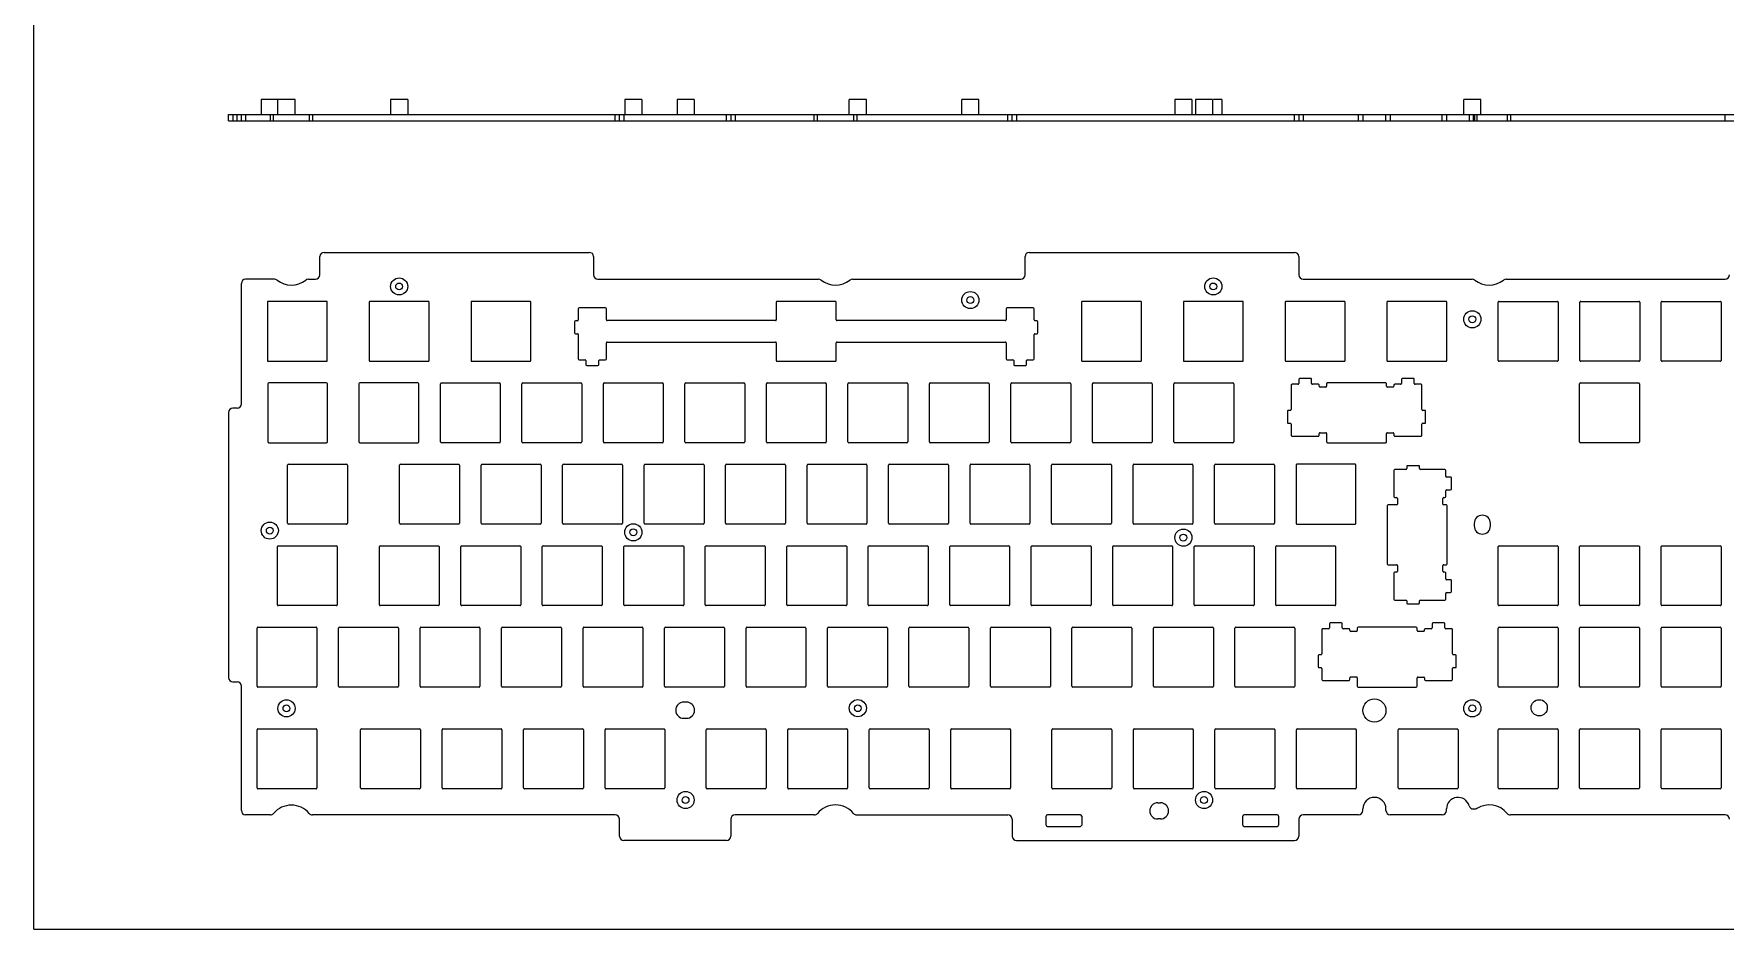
# Model space of a CAD drawing. Header units: millimetres. Extents: x 0 to 594, y 0 to 420.
# Drawn here: x 0 to 395.4, y 0 to 209.4 of the extents above; entities that cross this region are included whole.
import ezdxf

# ---------------------------------------------------------------- set-up
doc = ezdxf.new("R2010")
doc.units = ezdxf.units.MM
doc.header["$LTSCALE"] = 32.67
doc.layers.get('0').update_dxf_attribs({"linetype": 'CONTINUOUS'})

msp = doc.modelspace()

# ---------------------------------------------------------------- linework, layer by layer
at = {"color": 7, "linetype": 'Continuous'}
for p, q in [((0, 0), (0, 420)), ((53.16, 194.02), (53.16, 190.52)), ((57, 194.02), (53.16, 194.02)), ((57.06, 190.52), (57.06, 194.02)), ((61.06, 194.02), (57.06, 194.02)), ((61.06, 190.52), (61.06, 194.02)), ((83.4, 194.02), (83.4, 190.52)), ((87.4, 194.02), (83.4, 194.02)), ((87.4, 194.02), (87.4, 190.52)), ((138.14, 194.02), (138.14, 190.52)), ((142.14, 194.02), (138.14, 194.02)), ((142.14, 194.02), (142.14, 190.52)), ((150.36, 194.02), (150.36, 190.52)), ((154.36, 194.02), (150.36, 194.02)), ((154.36, 194.02), (154.36, 190.52)), ((190.63, 190.52), (190.63, 194.02)), ((194.63, 194.02), (190.63, 194.02)), ((194.63, 190.52), (194.63, 194.02)), ((216.94, 190.52), (216.94, 194.02)), ((220.94, 194.02), (216.94, 194.02)), ((220.94, 190.52), (220.94, 194.02)), ((266.74, 194.02), (266.74, 190.52)), ((270.74, 194.02), (266.74, 194.02)), ((270.74, 194.02), (270.74, 190.52)), ((271.57, 194.02), (271.57, 190.52)), ((275.57, 194.02), (271.57, 194.02)), ((275.57, 194.02), (275.57, 190.52)), ((277.73, 194.02), (275.74, 194.02)), ((277.73, 194.02), (277.73, 190.52)), ((338.28, 194.02), (334.28, 194.02)), ((334.28, 190.52), (334.28, 194.02)), ((338.28, 190.52), (338.28, 194.02)), ((45.51, 189.02), (45.51, 190.52)), ((45.51, 190.52), (482.67, 190.52)), ((46.51, 190.52), (46.51, 189.02)), ((47.51, 189.02), (47.51, 190.52)), ((48.51, 189.02), (48.51, 190.52)), ((49.51, 190.52), (49.51, 189.02)), ((55.3, 189.02), (55.3, 190.52)), ((56.06, 189.02), (56.06, 190.52)), ((64.36, 190.52), (64.36, 189.02)), ((65.12, 190.52), (65.12, 189.02)), ((135.92, 189.02), (135.92, 190.52)), ((136.92, 189.02), (136.92, 190.52)), ((137.92, 190.52), (137.92, 189.02)), ((161.92, 189.02), (161.92, 190.52)), ((162.92, 190.52), (162.92, 189.02)), ((163.92, 190.52), (163.92, 189.02)), ((182.43, 189.02), (182.43, 190.52)), ((183.2, 189.02), (183.2, 190.52)), ((191.62, 190.52), (191.62, 189.02)), ((192.39, 190.52), (192.39, 189.02)), ((227.71, 189.02), (227.71, 190.52)), ((228.71, 189.02), (228.71, 190.52)), ((229.71, 190.52), (229.71, 189.02)), ((294.71, 189.02), (294.71, 190.52)), ((295.71, 190.52), (295.71, 189.02)), ((296.71, 190.52), (296.71, 189.02)), ((309.7, 189.02), (309.7, 190.52)), ((310.7, 190.52), (310.7, 189.02)), ((316.1, 189.02), (316.1, 190.52)), ((317.1, 190.52), (317.1, 189.02)), ((329.24, 189.02), (329.24, 190.52)), ((330.24, 190.52), (330.24, 189.02)), ((335.54, 190.52), (335.54, 189.02)), ((336.5, 190.52), (336.5, 189.02)), ((336.85, 189.02), (336.85, 190.52)), ((337.36, 190.52), (337.36, 189.02)), ((344.42, 190.52), (344.42, 189.02)), ((345.19, 190.52), (345.19, 189.02)), ((395.39, 189.02), (395.39, 190.52)), ((45.51, 189.02), (482.67, 189.02)), ((67.86, 158.28), (129.86, 158.28)), ((232.71, 158.28), (294.71, 158.28)), ((66.86, 153), (66.86, 157.28)), ((130.86, 157.28), (130.86, 153)), ((231.71, 153), (231.71, 157.28)), ((295.71, 157.28), (295.71, 153)), ((48.51, 122.84), (48.51, 151)), ((56.24, 152), (49.51, 152)), ((64.18, 152), (65.86, 152)), ((131.86, 152), (183.44, 152)), ((191.38, 152), (230.71, 152)), ((296.71, 152), (336.24, 152)), ((344.18, 152), (395.39, 152)), ((54.6, 146.61), (54.6, 133.01)), ((68.4, 146.81), (54.8, 146.81)), ((68.6, 133.01), (68.6, 146.61)), ((78.4, 146.61), (78.4, 133.01)), ((92.2, 146.81), (78.6, 146.81)), ((92.4, 133.01), (92.4, 146.61)), ((102.2, 146.61), (102.2, 133.01)), ((116, 146.81), (102.4, 146.81)), ((116.2, 133.01), (116.2, 146.61)), ((173.57, 146.61), (173.57, 142.51)), ((187.37, 146.81), (173.77, 146.81)), ((187.57, 142.51), (187.57, 146.61)), ((244.93, 146.61), (244.93, 133.01)), ((258.73, 146.81), (245.13, 146.81)), ((258.93, 133.01), (258.93, 146.61)), ((268.73, 146.61), (268.73, 133.01)), ((282.53, 146.81), (268.93, 146.81)), ((282.73, 133.01), (282.73, 146.61)), ((292.53, 146.61), (292.53, 133.01)), ((306.33, 146.81), (292.73, 146.81)), ((306.53, 133.01), (306.53, 146.61)), ((316.33, 146.61), (316.33, 133.01)), ((330.13, 146.81), (316.53, 146.81)), ((330.33, 133.01), (330.33, 146.61)), ((342.36, 133.01), (342.36, 146.61)), ((342.56, 146.81), (356.16, 146.81)), ((356.36, 146.61), (356.36, 133.01)), ((361.41, 133.01), (361.41, 146.61)), ((361.61, 146.81), (375.21, 146.81)), ((375.41, 146.61), (375.41, 133.01)), ((380.46, 133.01), (380.46, 146.61)), ((380.66, 146.81), (394.26, 146.81)), ((394.46, 146.61), (394.46, 133.01)), ((127.29, 145.07), (127.29, 142.47)), ((133.64, 145.27), (127.49, 145.27)), ((133.84, 142.51), (133.84, 145.07)), ((227.29, 145.07), (227.29, 142.51)), ((233.64, 145.27), (227.49, 145.27)), ((233.84, 142.47), (233.84, 145.07)), ((126.42, 142.07), (126.42, 139.46)), ((127.09, 142.27), (126.62, 142.27)), ((126.62, 139.26), (127.09, 139.26)), ((127.29, 139.06), (127.29, 133.36)), ((173.37, 142.31), (134.04, 142.31)), ((227.09, 142.31), (187.77, 142.31)), ((233.84, 133.36), (233.84, 139.06)), ((234.52, 142.27), (234.04, 142.27)), ((234.04, 139.26), (234.52, 139.26)), ((234.72, 139.46), (234.72, 142.07)), ((133.84, 133.36), (133.84, 137.11)), ((134.04, 137.31), (173.37, 137.31)), ((173.57, 137.11), (173.57, 133.01)), ((187.57, 133.01), (187.57, 137.11)), ((187.77, 137.31), (227.09, 137.31)), ((227.29, 137.11), (227.29, 133.36)), ((54.8, 132.81), (68.4, 132.81)), ((78.6, 132.81), (92.2, 132.81)), ((102.4, 132.81), (116, 132.81)), ((127.49, 133.16), (128.87, 133.16)), ((129.07, 132.96), (129.07, 132.01)), ((129.27, 131.81), (131.87, 131.81)), ((132.07, 132.01), (132.07, 132.96)), ((132.27, 133.16), (133.64, 133.16)), ((173.77, 132.81), (187.37, 132.81)), ((227.49, 133.16), (228.87, 133.16)), ((229.07, 132.96), (229.07, 132.01)), ((229.27, 131.81), (231.87, 131.81)), ((232.07, 132.01), (232.07, 132.96)), ((232.27, 133.16), (233.64, 133.16)), ((245.13, 132.81), (258.73, 132.81)), ((268.93, 132.81), (282.53, 132.81)), ((292.73, 132.81), (306.33, 132.81)), ((316.53, 132.81), (330.13, 132.81)), ((356.16, 132.81), (342.56, 132.81)), ((375.21, 132.81), (361.61, 132.81)), ((394.26, 132.81), (380.66, 132.81)), ((54.67, 127.51), (54.67, 114.01)), ((68.42, 127.76), (54.92, 127.76)), ((68.67, 114.01), (68.67, 127.51)), ((76, 127.51), (76, 114.01)), ((89.75, 127.76), (76.25, 127.76)), ((90, 114.01), (90, 127.51)), ((95.05, 113.96), (95.05, 127.56)), ((95.25, 127.76), (108.85, 127.76)), ((109.05, 127.56), (109.05, 113.96)), ((114.1, 113.96), (114.1, 127.56)), ((114.3, 127.76), (127.9, 127.76)), ((128.1, 127.56), (128.1, 113.96)), ((133.15, 113.96), (133.15, 127.56)), ((133.35, 127.76), (146.95, 127.76)), ((147.15, 127.56), (147.15, 113.96)), ((152.2, 113.96), (152.2, 127.56)), ((152.4, 127.76), (166, 127.76)), ((166.2, 127.56), (166.2, 113.96)), ((171.25, 113.96), (171.25, 127.56)), ((171.45, 127.76), (185.05, 127.76)), ((185.25, 127.56), (185.25, 113.96)), ((190.3, 113.96), (190.3, 127.56)), ((190.5, 127.76), (204.1, 127.76)), ((204.3, 127.56), (204.3, 113.96)), ((209.35, 113.96), (209.35, 127.56)), ((209.55, 127.76), (223.15, 127.76)), ((223.35, 127.56), (223.35, 113.96)), ((228.4, 113.96), (228.4, 127.56)), ((228.6, 127.76), (242.2, 127.76)), ((242.4, 127.56), (242.4, 113.96)), ((247.45, 113.96), (247.45, 127.56)), ((247.65, 127.76), (261.25, 127.76)), ((261.45, 127.56), (261.45, 113.96)), ((266.5, 113.96), (266.5, 127.56)), ((266.7, 127.76), (280.3, 127.76)), ((280.5, 127.56), (280.5, 113.96)), ((293.94, 127.22), (293.94, 121.52)), ((295.52, 127.42), (294.14, 127.42)), ((295.72, 128.57), (295.72, 127.62)), ((298.52, 128.77), (295.92, 128.77)), ((298.72, 127.62), (298.72, 128.57)), ((300.29, 127.42), (298.92, 127.42)), ((300.49, 126.96), (300.49, 127.22)), ((302.02, 126.76), (300.69, 126.76)), ((302.22, 127.56), (302.22, 126.96)), ((316.02, 127.76), (302.42, 127.76)), ((316.22, 126.96), (316.22, 127.56)), ((317.74, 126.76), (316.42, 126.76)), ((317.94, 127.22), (317.94, 126.96)), ((319.52, 127.42), (318.14, 127.42)), ((319.72, 128.57), (319.72, 127.62)), ((322.52, 128.77), (319.92, 128.77)), ((322.72, 127.62), (322.72, 128.57)), ((324.29, 127.42), (322.92, 127.42)), ((324.49, 121.52), (324.49, 127.22)), ((361.37, 113.96), (361.37, 127.56)), ((361.57, 127.76), (375.17, 127.76)), ((375.37, 127.56), (375.37, 113.96)), ((45.51, 120.84), (45.51, 58.84)), ((47.51, 121.84), (46.51, 121.84)), ((293.07, 121.12), (293.07, 118.51)), ((293.74, 121.32), (293.27, 121.32)), ((325.17, 121.32), (324.69, 121.32)), ((325.37, 118.51), (325.37, 121.12)), ((293.27, 118.31), (293.74, 118.31)), ((293.94, 118.11), (293.94, 115.51)), ((294.14, 115.31), (300.29, 115.31)), ((300.49, 115.51), (300.49, 115.91)), ((300.69, 116.11), (302.02, 116.11)), ((302.22, 115.91), (302.22, 113.96)), ((316.22, 113.96), (316.22, 115.91)), ((316.42, 116.11), (317.74, 116.11)), ((317.94, 115.91), (317.94, 115.51)), ((318.14, 115.31), (324.29, 115.31)), ((324.49, 115.51), (324.49, 118.11)), ((324.69, 118.31), (325.17, 118.31)), ((54.92, 113.76), (68.42, 113.76)), ((76.25, 113.76), (89.75, 113.76)), ((108.85, 113.76), (95.25, 113.76)), ((127.9, 113.76), (114.3, 113.76)), ((146.95, 113.76), (133.35, 113.76)), ((166, 113.76), (152.4, 113.76)), ((185.05, 113.76), (171.45, 113.76)), ((204.1, 113.76), (190.5, 113.76)), ((223.15, 113.76), (209.55, 113.76)), ((242.2, 113.76), (228.6, 113.76)), ((261.25, 113.76), (247.65, 113.76)), ((280.3, 113.76), (266.7, 113.76)), ((302.42, 113.76), (316.02, 113.76)), ((375.17, 113.76), (361.57, 113.76)), ((59.33, 94.91), (59.33, 108.51)), ((59.53, 108.71), (73.13, 108.71)), ((73.33, 108.51), (73.33, 94.91)), ((85.52, 94.91), (85.52, 108.51)), ((85.72, 108.71), (99.32, 108.71)), ((99.52, 108.51), (99.52, 94.91)), ((104.57, 94.91), (104.57, 108.51)), ((104.77, 108.71), (118.37, 108.71)), ((118.57, 108.51), (118.57, 94.91)), ((123.62, 94.91), (123.62, 108.51)), ((123.82, 108.71), (137.42, 108.71)), ((137.62, 108.51), (137.62, 94.91)), ((142.67, 94.91), (142.67, 108.51)), ((142.87, 108.71), (156.47, 108.71)), ((156.67, 108.51), (156.67, 94.91)), ((161.72, 94.91), (161.72, 108.51)), ((161.92, 108.71), (175.52, 108.71)), ((175.72, 108.51), (175.72, 94.91)), ((180.77, 94.91), (180.77, 108.51)), ((180.97, 108.71), (194.57, 108.71)), ((194.77, 108.51), (194.77, 94.91)), ((199.82, 94.91), (199.82, 108.51)), ((200.02, 108.71), (213.62, 108.71)), ((213.82, 108.51), (213.82, 94.91)), ((218.87, 94.91), (218.87, 108.51)), ((219.07, 108.71), (232.67, 108.71)), ((232.87, 108.51), (232.87, 94.91)), ((237.92, 94.91), (237.92, 108.51)), ((238.12, 108.71), (251.72, 108.71)), ((251.92, 108.51), (251.92, 94.91)), ((256.97, 94.91), (256.97, 108.51)), ((257.17, 108.71), (270.77, 108.71)), ((270.97, 108.51), (270.97, 94.91)), ((276.02, 94.91), (276.02, 108.51)), ((276.22, 108.71), (289.82, 108.71)), ((290.02, 108.51), (290.02, 94.91)), ((295.07, 108.51), (295.07, 94.91)), ((308.87, 108.71), (295.27, 108.71)), ((309.07, 94.91), (309.07, 108.51)), ((317.95, 107.3), (317.95, 101.15)), ((320.75, 107.5), (318.15, 107.5)), ((320.95, 108.18), (320.95, 107.7)), ((323.76, 108.38), (321.15, 108.38)), ((323.96, 107.7), (323.96, 108.18)), ((329.86, 107.5), (324.16, 107.5)), ((330.06, 105.93), (330.06, 107.3)), ((331.21, 105.73), (330.26, 105.73)), ((331.41, 102.93), (331.41, 105.53)), ((316.41, 99.03), (316.41, 85.43)), ((318.55, 99.23), (316.61, 99.23)), ((318.15, 100.95), (318.55, 100.95)), ((318.75, 100.75), (318.75, 99.43)), ((329.41, 99.43), (329.41, 100.75)), ((329.61, 100.95), (329.86, 100.95)), ((330.21, 99.23), (329.61, 99.23)), ((330.06, 101.15), (330.06, 102.53)), ((330.26, 102.73), (331.21, 102.73)), ((330.41, 85.43), (330.41, 99.03)), ((336.72, 94.9), (336.72, 94.3)), ((340.52, 94.3), (340.52, 94.9)), ((73.13, 94.71), (59.53, 94.71)), ((99.32, 94.71), (85.72, 94.71)), ((118.37, 94.71), (104.77, 94.71)), ((137.42, 94.71), (123.82, 94.71)), ((156.47, 94.71), (142.87, 94.71)), ((175.52, 94.71), (161.92, 94.71)), ((194.57, 94.71), (180.97, 94.71)), ((213.62, 94.71), (200.02, 94.71)), ((232.67, 94.71), (219.07, 94.71)), ((251.72, 94.71), (238.12, 94.71)), ((270.77, 94.71), (257.17, 94.71)), ((289.82, 94.71), (276.22, 94.71)), ((295.27, 94.71), (308.87, 94.71)), ((56.94, 75.86), (56.94, 89.46)), ((57.14, 89.66), (70.74, 89.66)), ((70.94, 89.46), (70.94, 75.86)), ((80.77, 75.86), (80.77, 89.46)), ((80.97, 89.66), (94.57, 89.66)), ((94.77, 89.46), (94.77, 75.86)), ((99.82, 75.86), (99.82, 89.46)), ((100.02, 89.66), (113.62, 89.66)), ((113.82, 89.46), (113.82, 75.86)), ((118.87, 75.86), (118.87, 89.46)), ((119.07, 89.66), (132.67, 89.66)), ((132.87, 89.46), (132.87, 75.86)), ((137.92, 75.86), (137.92, 89.46)), ((138.12, 89.66), (151.72, 89.66)), ((151.92, 89.46), (151.92, 75.86)), ((156.97, 75.86), (156.97, 89.46)), ((157.17, 89.66), (170.77, 89.66)), ((170.97, 89.46), (170.97, 75.86)), ((176.02, 75.86), (176.02, 89.46)), ((176.22, 89.66), (189.82, 89.66)), ((190.02, 89.46), (190.02, 75.86)), ((195.07, 75.86), (195.07, 89.46)), ((195.27, 89.66), (208.87, 89.66)), ((209.07, 89.46), (209.07, 75.86)), ((214.12, 75.86), (214.12, 89.46)), ((214.32, 89.66), (227.92, 89.66)), ((228.12, 89.46), (228.12, 75.86)), ((233.17, 75.86), (233.17, 89.46)), ((233.37, 89.66), (246.97, 89.66)), ((247.17, 89.46), (247.17, 75.86)), ((252.22, 75.86), (252.22, 89.46)), ((252.42, 89.66), (266.02, 89.66)), ((266.22, 89.46), (266.22, 75.86)), ((271.27, 75.86), (271.27, 89.46)), ((271.47, 89.66), (285.07, 89.66)), ((285.27, 89.46), (285.27, 75.86)), ((290.32, 75.86), (290.32, 89.46)), ((290.52, 89.66), (304.12, 89.66)), ((304.32, 89.46), (304.32, 75.86)), ((342.32, 75.86), (342.32, 89.46)), ((342.52, 89.66), (356.12, 89.66)), ((356.32, 89.46), (356.32, 75.86)), ((361.37, 75.86), (361.37, 89.46)), ((361.57, 89.66), (375.17, 89.66)), ((375.37, 89.46), (375.37, 75.86)), ((380.42, 75.86), (380.42, 89.46)), ((380.62, 89.66), (394.22, 89.66)), ((394.42, 89.46), (394.42, 75.86)), ((316.61, 85.23), (318.55, 85.23)), ((317.95, 83.3), (317.95, 77.15)), ((318.55, 83.5), (318.15, 83.5)), ((318.75, 85.03), (318.75, 83.7)), ((329.41, 83.7), (329.41, 85.03)), ((329.61, 85.23), (330.21, 85.23)), ((329.86, 83.5), (329.61, 83.5)), ((330.06, 81.93), (330.06, 83.3)), ((331.21, 81.73), (330.26, 81.73)), ((331.41, 78.93), (331.41, 81.53)), ((70.74, 75.66), (57.14, 75.66)), ((94.57, 75.66), (80.97, 75.66)), ((113.62, 75.66), (100.02, 75.66)), ((132.67, 75.66), (119.07, 75.66)), ((151.72, 75.66), (138.12, 75.66)), ((170.77, 75.66), (157.17, 75.66)), ((189.82, 75.66), (176.22, 75.66)), ((208.87, 75.66), (195.27, 75.66)), ((227.92, 75.66), (214.32, 75.66)), ((246.97, 75.66), (233.37, 75.66)), ((266.02, 75.66), (252.42, 75.66)), ((285.07, 75.66), (271.47, 75.66)), ((304.12, 75.66), (290.52, 75.66)), ((318.15, 76.95), (320.75, 76.95)), ((320.95, 76.75), (320.95, 76.28)), ((321.15, 76.08), (323.76, 76.08)), ((323.96, 76.28), (323.96, 76.75)), ((324.16, 76.95), (329.86, 76.95)), ((330.06, 77.15), (330.06, 78.53)), ((330.26, 78.73), (331.21, 78.73)), ((356.12, 75.66), (342.52, 75.66)), ((375.17, 75.66), (361.57, 75.66)), ((394.22, 75.66), (380.62, 75.66)), ((302.88, 71.42), (302.88, 70.47)), ((305.68, 71.62), (303.08, 71.62)), ((305.88, 70.47), (305.88, 71.42)), ((326.88, 71.42), (326.88, 70.47)), ((329.68, 71.62), (327.08, 71.62)), ((329.88, 70.47), (329.88, 71.42)), ((52.19, 56.81), (52.19, 70.41)), ((52.39, 70.61), (65.99, 70.61)), ((66.19, 70.41), (66.19, 56.81)), ((71.24, 56.81), (71.24, 70.41)), ((71.44, 70.61), (85.04, 70.61)), ((85.24, 70.41), (85.24, 56.81)), ((90.29, 56.81), (90.29, 70.41)), ((90.49, 70.61), (104.09, 70.61)), ((104.29, 70.41), (104.29, 56.81)), ((109.34, 56.81), (109.34, 70.41)), ((109.54, 70.61), (123.14, 70.61)), ((123.34, 70.41), (123.34, 56.81)), ((128.39, 56.81), (128.39, 70.41)), ((128.59, 70.61), (142.19, 70.61)), ((142.39, 70.41), (142.39, 56.81)), ((147.44, 56.81), (147.44, 70.41)), ((147.64, 70.61), (161.24, 70.61)), ((161.44, 70.41), (161.44, 56.81)), ((166.49, 56.81), (166.49, 70.41)), ((166.69, 70.61), (180.29, 70.61)), ((180.49, 70.41), (180.49, 56.81)), ((185.54, 56.81), (185.54, 70.41)), ((185.74, 70.61), (199.34, 70.61)), ((199.54, 70.41), (199.54, 56.81)), ((204.59, 56.81), (204.59, 70.41)), ((204.79, 70.61), (218.39, 70.61)), ((218.59, 70.41), (218.59, 56.81)), ((223.64, 56.81), (223.64, 70.41)), ((223.84, 70.61), (237.44, 70.61)), ((237.64, 70.41), (237.64, 56.81)), ((242.69, 56.81), (242.69, 70.41)), ((242.89, 70.61), (256.49, 70.61)), ((256.69, 70.41), (256.69, 56.81)), ((261.74, 56.81), (261.74, 70.41)), ((261.94, 70.61), (275.54, 70.61)), ((275.74, 70.41), (275.74, 56.81)), ((280.79, 56.81), (280.79, 70.41)), ((280.99, 70.61), (294.59, 70.61)), ((294.79, 70.41), (294.79, 56.81)), ((301.11, 70.07), (301.11, 64.37)), ((302.68, 70.27), (301.31, 70.27)), ((307.46, 70.27), (306.08, 70.27)), ((307.66, 69.81), (307.66, 70.07)), ((309.18, 69.61), (307.86, 69.61)), ((309.38, 70.41), (309.38, 69.81)), ((323.18, 70.61), (309.58, 70.61)), ((323.38, 69.81), (323.38, 70.41)), ((324.91, 69.61), (323.58, 69.61)), ((325.11, 69.81), (325.11, 70.07)), ((326.68, 70.27), (325.31, 70.27)), ((331.46, 70.27), (330.08, 70.27)), ((331.66, 64.37), (331.66, 70.07)), ((342.32, 56.81), (342.32, 70.41)), ((342.52, 70.61), (356.12, 70.61)), ((356.32, 70.41), (356.32, 56.81)), ((361.37, 56.81), (361.37, 70.41)), ((361.57, 70.61), (375.17, 70.61)), ((375.37, 70.41), (375.37, 56.81)), ((380.42, 56.81), (380.42, 70.41)), ((380.62, 70.61), (394.22, 70.61)), ((394.42, 70.41), (394.42, 56.81)), ((300.23, 63.97), (300.23, 61.36)), ((300.91, 64.17), (300.43, 64.17)), ((332.33, 64.17), (331.86, 64.17)), ((332.53, 61.36), (332.53, 63.97)), ((300.43, 61.16), (300.91, 61.16)), ((301.11, 60.96), (301.11, 58.36)), ((331.66, 58.36), (331.66, 60.96)), ((331.86, 61.16), (332.33, 61.16)), ((46.51, 57.84), (47.51, 57.84)), ((48.51, 27.73), (48.51, 56.84)), ((65.99, 56.61), (52.39, 56.61)), ((85.04, 56.61), (71.44, 56.61)), ((104.09, 56.61), (90.49, 56.61)), ((123.14, 56.61), (109.54, 56.61)), ((142.19, 56.61), (128.59, 56.61)), ((161.24, 56.61), (147.64, 56.61)), ((180.29, 56.61), (166.69, 56.61)), ((199.34, 56.61), (185.74, 56.61)), ((218.39, 56.61), (204.79, 56.61)), ((237.44, 56.61), (223.84, 56.61)), ((256.49, 56.61), (242.89, 56.61)), ((275.54, 56.61), (261.94, 56.61)), ((294.59, 56.61), (280.99, 56.61)), ((301.31, 58.16), (307.46, 58.16)), ((307.66, 58.36), (307.66, 58.76)), ((309.18, 58.96), (307.86, 58.96)), ((309.38, 58.76), (309.38, 56.81)), ((309.58, 56.61), (323.18, 56.61)), ((323.38, 56.81), (323.38, 58.76)), ((323.58, 58.96), (324.91, 58.96)), ((325.11, 58.76), (325.11, 58.36)), ((325.31, 58.16), (331.46, 58.16)), ((356.12, 56.61), (342.52, 56.61)), ((375.17, 56.61), (361.57, 56.61)), ((394.22, 56.61), (380.62, 56.61)), ((152.55, 53.11), (151.95, 53.11)), ((151.95, 49.31), (152.55, 49.31)), ((52.19, 33.02), (52.19, 46.62)), ((52.39, 46.82), (65.99, 46.82)), ((66.19, 46.62), (66.19, 33.02)), ((76.38, 33.02), (76.38, 46.62)), ((76.58, 46.82), (90.18, 46.82)), ((90.38, 46.62), (90.38, 33.02)), ((95.43, 33.02), (95.43, 46.62)), ((95.63, 46.82), (109.23, 46.82)), ((109.43, 46.62), (109.43, 33.02)), ((114.48, 33.02), (114.48, 46.62)), ((114.68, 46.82), (128.28, 46.82)), ((128.48, 46.62), (128.48, 33.02)), ((133.53, 33.02), (133.53, 46.62)), ((133.73, 46.82), (147.33, 46.82)), ((147.53, 46.62), (147.53, 33.02)), ((157.19, 33.02), (157.19, 46.62)), ((157.39, 46.82), (170.99, 46.82)), ((171.19, 46.62), (171.19, 33.02)), ((176.24, 33.02), (176.24, 46.62)), ((176.44, 46.82), (190.04, 46.82)), ((190.24, 46.62), (190.24, 33.02)), ((195.29, 33.02), (195.29, 46.62)), ((195.49, 46.82), (209.09, 46.82)), ((209.29, 46.62), (209.29, 33.02)), ((214.34, 33.02), (214.34, 46.62)), ((214.54, 46.82), (228.14, 46.82)), ((228.34, 46.62), (228.34, 33.02)), ((238, 33.02), (238, 46.62)), ((238.2, 46.82), (251.8, 46.82)), ((252, 46.62), (252, 33.02)), ((257.05, 33.02), (257.05, 46.62)), ((257.25, 46.82), (270.85, 46.82)), ((271.05, 46.62), (271.05, 33.02)), ((276.1, 33.02), (276.1, 46.62)), ((276.3, 46.82), (289.9, 46.82)), ((290.1, 46.62), (290.1, 33.02)), ((295.15, 33.02), (295.15, 46.62)), ((295.35, 46.82), (308.95, 46.82)), ((309.15, 46.62), (309.15, 33.02)), ((318.94, 33.02), (318.94, 46.62)), ((319.14, 46.82), (332.74, 46.82)), ((332.94, 46.62), (332.94, 33.02)), ((342.32, 33.02), (342.32, 46.62)), ((342.52, 46.82), (356.12, 46.82)), ((356.32, 46.62), (356.32, 33.02)), ((361.37, 33.02), (361.37, 46.62)), ((361.57, 46.82), (375.17, 46.82)), ((375.37, 46.62), (375.37, 33.02)), ((380.42, 33.02), (380.42, 46.62)), ((380.62, 46.82), (394.22, 46.82)), ((394.42, 46.62), (394.42, 33.02)), ((65.99, 32.82), (52.39, 32.82)), ((90.18, 32.82), (76.58, 32.82)), ((109.23, 32.82), (95.63, 32.82)), ((128.28, 32.82), (114.68, 32.82)), ((147.33, 32.82), (133.73, 32.82)), ((170.99, 32.82), (157.39, 32.82)), ((190.04, 32.82), (176.44, 32.82)), ((209.09, 32.82), (195.49, 32.82)), ((228.14, 32.82), (214.54, 32.82)), ((251.8, 32.82), (238.2, 32.82)), ((270.85, 32.82), (257.25, 32.82)), ((289.9, 32.82), (276.3, 32.82)), ((308.95, 32.82), (295.35, 32.82)), ((332.74, 32.82), (319.14, 32.82)), ((356.12, 32.82), (342.52, 32.82)), ((375.17, 32.82), (361.57, 32.82)), ((394.22, 32.82), (380.62, 32.82)), ((262.76, 29.57), (263.36, 29.57)), ((310.7, 27.73), (310.7, 28.12)), ((316.1, 27.73), (316.1, 28.12)), ((330.24, 27.73), (330.24, 28.12)), ((336.5, 28.12), (336.85, 28.12)), ((55.3, 26.73), (49.51, 26.73)), ((135.92, 26.73), (65.12, 26.73)), ((136.92, 21.75), (136.92, 25.73)), ((162.92, 25.73), (162.92, 21.75)), ((182.43, 26.73), (163.92, 26.73)), ((192.39, 26.73), (227.71, 26.73)), ((228.71, 25.73), (228.71, 21.75)), ((236.66, 24.35), (236.66, 26.45)), ((244.66, 26.75), (236.96, 26.75)), ((236.96, 24.05), (244.66, 24.05)), ((244.96, 26.45), (244.96, 24.35)), ((263.36, 25.77), (262.76, 25.77)), ((282.66, 24.35), (282.66, 26.45)), ((290.66, 26.75), (282.96, 26.75)), ((282.96, 24.05), (290.66, 24.05)), ((290.96, 26.45), (290.96, 24.35)), ((295.71, 25.73), (295.71, 21.75)), ((309.7, 26.73), (296.71, 26.73)), ((329.24, 26.73), (317.1, 26.73)), ((395.39, 26.73), (345.19, 26.73)), ((161.92, 20.75), (137.92, 20.75)), ((229.71, 20.75), (294.71, 20.75)), ((0, 0), (594, 0))]:
    msp.add_line(p, q, dxfattribs=at)
for centre, radius in [((85.4, 150.31), 2), ((85.4, 150.31), 0.8), ((275.73, 150.31), 2), ((275.73, 150.31), 0.8), ((218.94, 147.12), 2), ((218.94, 147.12), 0.8), ((336.28, 142.62), 2), ((336.28, 142.62), 0.8), ((55.16, 93.21), 2), ((55.16, 93.21), 0.8), ((140.14, 92.81), 2), ((140.14, 92.81), 0.8), ((268.74, 91.56), 2), ((268.74, 91.56), 0.8), ((59.06, 51.64), 2), ((59.06, 51.64), 0.8), ((192.63, 51.68), 2), ((192.63, 51.68), 0.8), ((313.4, 51.14), 2.7), ((336.28, 51.64), 2), ((336.28, 51.64), 0.8), ((351.91, 51.77), 1.9), ((152.36, 30.2), 2), ((273.57, 30.2), 2), ((152.36, 30.2), 0.8), ((273.57, 30.2), 0.8)]:
    msp.add_circle(centre, radius, dxfattribs=at)
for centre, radius, start, end in [((67.86, 157.28), 1, 90, 180), ((129.86, 157.28), 1, 0, 90), ((232.71, 157.28), 1, 90, 180), ((294.71, 157.28), 1, 0, 90), ((49.51, 151), 1, 90, 180), ((56.24, 151), 1, 52.3584, 90), ((60.21, 156.14), 5.5, 232.3584, 307.6416), ((64.18, 151), 1, 90, 127.6416), ((65.86, 153), 1, 270, 360), ((131.86, 153), 1, 180, 270), ((183.44, 151), 1, 52.3584, 90), ((187.41, 156.14), 5.5, 232.3584, 307.6416), ((191.38, 151), 1, 90, 127.6416), ((230.71, 153), 1, 270, 360), ((296.71, 153), 1, 180, 270), ((336.24, 151), 1, 52.3584, 90), ((340.21, 156.14), 5.5, 232.3584, 307.6416), ((344.18, 151), 1, 90, 127.6416), ((395.39, 153), 1, 270, 360), ((54.8, 146.61), 0.2, 90, 179.9978), ((68.4, 146.61), 0.2, 0, 90), ((78.6, 146.61), 0.2, 90, 179.9978), ((92.2, 146.61), 0.2, 0, 90), ((102.4, 146.61), 0.2, 90, 179.9978), ((116, 146.61), 0.2, 0, 90), ((173.77, 146.61), 0.2, 90, 180), ((187.37, 146.61), 0.2, 360, 90), ((245.13, 146.61), 0.2, 90, 179.9978), ((258.73, 146.61), 0.2, 0, 90), ((268.93, 146.61), 0.2, 90, 180), ((282.53, 146.61), 0.2, 0, 89.9948), ((292.73, 146.61), 0.2, 90, 180), ((306.33, 146.61), 0.2, 0, 90), ((316.53, 146.61), 0.2, 90, 180), ((330.13, 146.61), 0.2, 0, 89.9948), ((342.56, 146.61), 0.2, 90, 180), ((356.16, 146.61), 0.2, 0, 90), ((361.61, 146.61), 0.2, 90, 180), ((375.21, 146.61), 0.2, 0, 90), ((380.66, 146.61), 0.2, 90, 180), ((394.26, 146.61), 0.2, 0, 90), ((127.09, 142.47), 0.2, 270, 360), ((127.49, 145.07), 0.2, 90, 180), ((133.64, 145.07), 0.2, 360, 90), ((134.04, 142.51), 0.2, 180, 270), ((173.37, 142.51), 0.2, 270, 0), ((187.77, 142.51), 0.2, 180, 270), ((227.09, 142.51), 0.2, 270, 360), ((227.49, 145.07), 0.2, 90, 180), ((233.64, 145.07), 0.2, 360, 90), ((234.04, 142.47), 0.2, 180, 270), ((126.62, 142.07), 0.2, 90, 180), ((126.62, 139.46), 0.2, 180, 270), ((127.09, 139.06), 0.2, 0, 90), ((234.04, 139.06), 0.2, 90, 180), ((234.52, 142.07), 0.2, 0, 90), ((234.52, 139.46), 0.2, 270, 360), ((134.04, 137.11), 0.2, 90, 180), ((173.37, 137.11), 0.2, 360, 90), ((187.77, 137.11), 0.2, 90, 180), ((227.09, 137.11), 0.2, 0, 90), ((54.8, 133.01), 0.2, 180, 270), ((68.4, 133.01), 0.2, 270, 360), ((78.6, 133.01), 0.2, 180, 270), ((92.2, 133.01), 0.2, 270, 360), ((102.4, 133.01), 0.2, 180, 270), ((116, 133.01), 0.2, 270, 360), ((127.49, 133.36), 0.2, 180, 270), ((128.87, 132.96), 0.2, 0, 90), ((129.27, 132.01), 0.2, 180, 270), ((131.87, 132.01), 0.2, 270, 360), ((132.27, 132.96), 0.2, 90, 180), ((133.64, 133.36), 0.2, 270, 360), ((173.77, 133.01), 0.2, 180, 270), ((187.37, 133.01), 0.2, 270, 0), ((227.49, 133.36), 0.2, 180, 270), ((228.87, 132.96), 0.2, 0, 90), ((229.27, 132.01), 0.2, 180, 270), ((231.87, 132.01), 0.2, 270, 360), ((232.27, 132.96), 0.2, 90, 180), ((233.64, 133.36), 0.2, 270, 360), ((245.13, 133.01), 0.2, 180, 270), ((258.73, 133.01), 0.2, 270, 360), ((268.93, 133.01), 0.2, 180, 270), ((282.53, 133.01), 0.2, 270, 360), ((292.73, 133.01), 0.2, 180, 270), ((306.33, 133.01), 0.2, 270, 359.9948), ((316.53, 133.01), 0.2, 180, 270), ((330.13, 133.01), 0.2, 270, 360), ((342.56, 133.01), 0.2, 180, 270), ((356.16, 133.01), 0.2, 270, 360), ((361.61, 133.01), 0.2, 180, 270), ((375.21, 133.01), 0.2, 270, 360), ((380.66, 133.01), 0.2, 180, 270), ((394.26, 133.01), 0.2, 270, 360), ((54.92, 127.51), 0.25, 90, 180), ((68.42, 127.51), 0.25, 0, 90), ((76.25, 127.51), 0.25, 90, 180), ((89.75, 127.51), 0.25, 0, 90), ((95.25, 127.56), 0.2, 90, 180), ((108.85, 127.56), 0.2, 0, 90), ((114.3, 127.56), 0.2, 90, 180), ((127.9, 127.56), 0.2, 0, 90), ((133.35, 127.56), 0.2, 90, 180), ((146.95, 127.56), 0.2, 0, 90), ((152.4, 127.56), 0.2, 90, 180), ((166, 127.56), 0.2, 0, 90), ((171.45, 127.56), 0.2, 90, 180), ((185.05, 127.56), 0.2, 0, 90), ((190.5, 127.56), 0.2, 90, 180), ((204.1, 127.56), 0.2, 0, 90), ((209.55, 127.56), 0.2, 90, 180), ((223.15, 127.56), 0.2, 0, 90), ((228.6, 127.56), 0.2, 90, 180), ((242.2, 127.56), 0.2, 0, 90), ((247.65, 127.56), 0.2, 90, 180), ((261.25, 127.56), 0.2, 0, 90), ((266.7, 127.56), 0.2, 90, 180), ((280.3, 127.56), 0.2, 0, 90), ((294.14, 127.22), 0.2, 89.9987, 180.0011), ((295.52, 127.62), 0.2, 270.0007, 359.9934), ((295.92, 128.57), 0.2, 90.0005, 180.0063), ((298.52, 128.57), 0.2, 359.9995, 89.9996), ((298.92, 127.62), 0.2, 180.0007, 269.9936), ((300.29, 127.22), 0.2, 359.9973, 90.0062), ((300.69, 126.96), 0.2, 180.0037, 269.9918), ((302.02, 126.96), 0.2, 270.0047, 359.9987), ((302.42, 127.56), 0.2, 90.0005, 180.0012), ((316.02, 127.56), 0.2, 359.9974, 89.9996), ((316.42, 126.96), 0.2, 180.0037, 269.9918), ((317.74, 126.96), 0.2, 270.0047, 359.9989), ((318.14, 127.22), 0.2, 89.9987, 180.0011), ((319.52, 127.62), 0.2, 270.0007, 359.9934), ((319.92, 128.57), 0.2, 90.0005, 180.0063), ((322.52, 128.57), 0.2, 359.9995, 89.9996), ((322.92, 127.62), 0.2, 180.0007, 269.9936), ((324.29, 127.22), 0.2, 359.9973, 90.0062), ((361.57, 127.56), 0.2, 90, 180), ((375.17, 127.56), 0.2, 0, 90), ((47.51, 122.84), 1, 270, 360), ((46.51, 120.84), 1, 90, 180), ((293.27, 121.12), 0.2, 89.9936, 179.9996), ((293.74, 121.52), 0.2, 270.0037, 359.9989), ((324.69, 121.52), 0.2, 180.0037, 269.9987), ((325.17, 121.12), 0.2, 0.0005, 90.0012), ((293.27, 118.51), 0.2, 180.0005, 270.0012), ((293.74, 118.11), 0.2, 0.0037, 89.9987), ((294.14, 115.51), 0.2, 179.9973, 269.9996), ((300.29, 115.51), 0.2, 270.0005, 0.0011), ((300.69, 115.91), 0.2, 90.0047, 179.9989), ((302.02, 115.91), 0.2, 0.0037, 89.9918), ((316.42, 115.91), 0.2, 90.0047, 179.9987), ((317.74, 115.91), 0.2, 0.0037, 89.9918), ((318.14, 115.51), 0.2, 179.9974, 269.9997), ((324.29, 115.51), 0.2, 270.0003, 0.0011), ((324.69, 118.11), 0.2, 90.0037, 179.9989), ((325.17, 118.51), 0.2, 269.9936, 359.9996), ((54.92, 114.01), 0.25, 180, 269.9988), ((68.42, 114.01), 0.25, 270, 360), ((76.25, 114.01), 0.25, 180, 269.9988), ((89.75, 114.01), 0.25, 270, 360), ((95.25, 113.96), 0.2, 180, 270), ((108.85, 113.96), 0.2, 270, 360), ((114.3, 113.96), 0.2, 180, 270), ((127.9, 113.96), 0.2, 270, 360), ((133.35, 113.96), 0.2, 180, 270), ((146.95, 113.96), 0.2, 270, 360), ((152.4, 113.96), 0.2, 180, 270), ((166, 113.96), 0.2, 270, 360), ((171.45, 113.96), 0.2, 180, 270), ((185.05, 113.96), 0.2, 270, 360), ((190.5, 113.96), 0.2, 180, 270), ((204.1, 113.96), 0.2, 270, 360), ((209.55, 113.96), 0.2, 180, 270), ((223.15, 113.96), 0.2, 270, 360), ((228.6, 113.96), 0.2, 180, 270), ((242.2, 113.96), 0.2, 270, 360), ((247.65, 113.96), 0.2, 180, 270), ((261.25, 113.96), 0.2, 270, 360), ((266.7, 113.96), 0.2, 180, 270), ((280.3, 113.96), 0.2, 270, 360), ((302.42, 113.96), 0.2, 179.9975, 269.9995), ((316.02, 113.96), 0.2, 270.0005, 0.0012), ((361.57, 113.96), 0.2, 180, 270), ((375.17, 113.96), 0.2, 270, 360), ((59.53, 108.51), 0.2, 90, 180), ((73.13, 108.51), 0.2, 0, 90), ((85.72, 108.51), 0.2, 90, 180), ((99.32, 108.51), 0.2, 0, 90), ((104.77, 108.51), 0.2, 90, 180), ((118.37, 108.51), 0.2, 0, 90), ((123.82, 108.51), 0.2, 90, 180), ((137.42, 108.51), 0.2, 0, 90), ((142.87, 108.51), 0.2, 90, 180), ((156.47, 108.51), 0.2, 0, 90), ((161.92, 108.51), 0.2, 90, 180), ((175.52, 108.51), 0.2, 0, 90), ((180.97, 108.51), 0.2, 90, 180), ((194.57, 108.51), 0.2, 0, 90), ((200.02, 108.51), 0.2, 90, 180), ((213.62, 108.51), 0.2, 0, 90), ((219.07, 108.51), 0.2, 90, 180), ((232.67, 108.51), 0.2, 0, 90), ((238.12, 108.51), 0.2, 90, 180), ((251.72, 108.51), 0.2, 0, 90), ((257.17, 108.51), 0.2, 90, 180), ((270.77, 108.51), 0.2, 0, 90), ((276.22, 108.51), 0.2, 90, 180), ((289.82, 108.51), 0.2, 0, 90), ((295.27, 108.51), 0.2, 90, 180), ((308.87, 108.51), 0.2, 0, 90), ((318.15, 107.3), 0.2, 90, 180), ((320.75, 107.7), 0.2, 270, 0), ((321.15, 108.18), 0.2, 90, 180), ((323.76, 108.18), 0.2, 0, 90), ((324.16, 107.7), 0.2, 180, 270), ((329.86, 107.3), 0.2, 0, 90), ((330.26, 105.93), 0.2, 180, 270), ((331.21, 105.53), 0.2, 0, 90), ((331.21, 102.93), 0.2, 270, 360), ((316.61, 99.03), 0.2, 90, 180), ((318.15, 101.15), 0.2, 180, 270), ((318.55, 100.75), 0.2, 0, 90), ((318.55, 99.43), 0.2, 270, 360), ((329.61, 100.75), 0.2, 90, 180), ((329.61, 99.43), 0.2, 180, 270), ((329.86, 101.15), 0.2, 270, 360), ((330.26, 102.53), 0.2, 90, 180), ((330.21, 99.03), 0.2, 0, 90), ((59.53, 94.91), 0.2, 180, 270), ((73.13, 94.91), 0.2, 270, 0.0001), ((85.72, 94.91), 0.2, 180, 270), ((99.32, 94.91), 0.2, 270, 360), ((104.77, 94.91), 0.2, 180, 270), ((118.37, 94.91), 0.2, 270, 360), ((123.82, 94.91), 0.2, 180, 270), ((137.42, 94.91), 0.2, 270, 360), ((142.87, 94.91), 0.2, 180, 270), ((156.47, 94.91), 0.2, 270, 360), ((161.92, 94.91), 0.2, 180, 270), ((175.52, 94.91), 0.2, 270, 360), ((180.97, 94.91), 0.2, 180, 270), ((194.57, 94.91), 0.2, 270, 360), ((200.02, 94.91), 0.2, 180, 270), ((213.62, 94.91), 0.2, 270, 360), ((219.07, 94.91), 0.2, 180, 270), ((232.67, 94.91), 0.2, 270, 360), ((238.12, 94.91), 0.2, 180, 270.0001), ((251.72, 94.91), 0.2, 270, 360), ((257.17, 94.91), 0.2, 180, 270), ((270.77, 94.91), 0.2, 270, 360), ((276.22, 94.91), 0.2, 180, 270), ((289.82, 94.91), 0.2, 270, 360), ((295.27, 94.91), 0.2, 180, 269.9989), ((308.87, 94.91), 0.2, 270, 360), ((338.62, 94.9), 1.9, 0, 180), ((338.62, 94.3), 1.9, 180, 360), ((57.14, 89.46), 0.2, 90, 180), ((70.74, 89.46), 0.2, 0, 90), ((80.97, 89.46), 0.2, 90, 180), ((94.57, 89.46), 0.2, 0, 90), ((100.02, 89.46), 0.2, 90, 180), ((113.62, 89.46), 0.2, 0, 90), ((119.07, 89.46), 0.2, 90, 180), ((132.67, 89.46), 0.2, 0, 90), ((138.12, 89.46), 0.2, 90, 180), ((151.72, 89.46), 0.2, 0, 90), ((157.17, 89.46), 0.2, 90, 180), ((170.77, 89.46), 0.2, 0, 90), ((176.22, 89.46), 0.2, 90, 180), ((189.82, 89.46), 0.2, 0, 90), ((195.27, 89.46), 0.2, 90, 180), ((208.87, 89.46), 0.2, 0, 90), ((214.32, 89.46), 0.2, 90, 180), ((227.92, 89.46), 0.2, 0, 90), ((233.37, 89.46), 0.2, 90, 180), ((246.97, 89.46), 0.2, 0, 90), ((252.42, 89.46), 0.2, 90, 180), ((266.02, 89.46), 0.2, 0, 90), ((271.47, 89.46), 0.2, 90, 180), ((285.07, 89.46), 0.2, 0, 90), ((290.52, 89.46), 0.2, 90, 180), ((304.12, 89.46), 0.2, 0, 90), ((342.52, 89.46), 0.2, 90, 180), ((356.12, 89.46), 0.2, 0, 90), ((361.57, 89.46), 0.2, 90, 180), ((375.17, 89.46), 0.2, 0, 90), ((380.62, 89.46), 0.2, 90, 180), ((394.22, 89.46), 0.2, 0, 90), ((316.61, 85.43), 0.2, 180, 270), ((318.15, 83.3), 0.2, 90, 180), ((318.55, 85.03), 0.2, 0, 90), ((318.55, 83.7), 0.2, 270, 360), ((329.61, 85.03), 0.2, 90, 180), ((329.61, 83.7), 0.2, 180, 270), ((329.86, 83.3), 0.2, 0, 90), ((330.21, 85.43), 0.2, 270, 360), ((330.26, 81.93), 0.2, 180, 270), ((331.21, 81.53), 0.2, 0, 90), ((57.14, 75.86), 0.2, 180, 270), ((70.74, 75.86), 0.2, 270, 360), ((80.97, 75.86), 0.2, 180, 270), ((94.57, 75.86), 0.2, 270, 360), ((100.02, 75.86), 0.2, 180, 270), ((113.62, 75.86), 0.2, 270, 360), ((119.07, 75.86), 0.2, 180, 270), ((132.67, 75.86), 0.2, 270, 360), ((138.12, 75.86), 0.2, 180, 270), ((151.72, 75.86), 0.2, 270, 360), ((157.17, 75.86), 0.2, 180, 270), ((170.77, 75.86), 0.2, 270, 360), ((176.22, 75.86), 0.2, 180, 270), ((189.82, 75.86), 0.2, 270, 360), ((195.27, 75.86), 0.2, 180, 270), ((208.87, 75.86), 0.2, 270, 360), ((214.32, 75.86), 0.2, 180, 270), ((227.92, 75.86), 0.2, 270, 360), ((233.37, 75.86), 0.2, 180, 270.0001), ((246.97, 75.86), 0.2, 270, 360), ((252.42, 75.86), 0.2, 180, 270), ((266.02, 75.86), 0.2, 270, 360), ((271.47, 75.86), 0.2, 180, 270), ((285.07, 75.86), 0.2, 270, 360), ((290.52, 75.86), 0.2, 180, 270), ((304.12, 75.86), 0.2, 270, 360), ((318.15, 77.15), 0.2, 180, 270), ((320.75, 76.75), 0.2, 360, 90), ((321.15, 76.28), 0.2, 180, 270), ((323.76, 76.28), 0.2, 270, 360), ((324.16, 76.75), 0.2, 90, 180), ((329.86, 77.15), 0.2, 270, 360), ((330.26, 78.53), 0.2, 90, 180), ((331.21, 78.93), 0.2, 270, 0), ((342.52, 75.86), 0.2, 180, 270), ((356.12, 75.86), 0.2, 270, 360), ((361.57, 75.86), 0.2, 180, 270), ((375.17, 75.86), 0.2, 270, 360), ((380.62, 75.86), 0.2, 180, 270), ((394.22, 75.86), 0.2, 270, 360), ((303.08, 71.42), 0.2, 90, 180), ((305.68, 71.42), 0.2, 360, 90), ((327.08, 71.42), 0.2, 90, 180), ((329.68, 71.42), 0.2, 360, 90), ((52.39, 70.41), 0.2, 90, 180), ((65.99, 70.41), 0.2, 0, 90), ((71.44, 70.41), 0.2, 90, 180), ((85.04, 70.41), 0.2, 0, 90), ((90.49, 70.41), 0.2, 90, 180), ((104.09, 70.41), 0.2, 0, 90), ((109.54, 70.41), 0.2, 90, 180), ((123.14, 70.41), 0.2, 0, 90), ((128.59, 70.41), 0.2, 90, 180), ((142.19, 70.41), 0.2, 0, 90), ((147.64, 70.41), 0.2, 90, 180), ((161.24, 70.41), 0.2, 0, 90), ((166.69, 70.41), 0.2, 90, 180), ((180.29, 70.41), 0.2, 0, 90), ((185.74, 70.41), 0.2, 90, 180), ((199.34, 70.41), 0.2, 0, 90), ((204.79, 70.41), 0.2, 90, 180), ((218.39, 70.41), 0.2, 0, 90), ((223.84, 70.41), 0.2, 90, 180), ((237.44, 70.41), 0.2, 0, 90), ((242.89, 70.41), 0.2, 90, 180), ((256.49, 70.41), 0.2, 0, 90), ((261.94, 70.41), 0.2, 90, 180), ((275.54, 70.41), 0.2, 0, 90), ((280.99, 70.41), 0.2, 90, 180), ((294.59, 70.41), 0.2, 0, 90), ((301.31, 70.07), 0.2, 90, 180), ((302.68, 70.47), 0.2, 270, 360), ((306.08, 70.47), 0.2, 180, 270), ((307.46, 70.07), 0.2, 360, 90), ((307.86, 69.81), 0.2, 180, 270), ((309.18, 69.81), 0.2, 270, 360), ((309.58, 70.41), 0.2, 90, 180), ((323.18, 70.41), 0.2, 360, 90), ((323.58, 69.81), 0.2, 180, 270), ((324.91, 69.81), 0.2, 270, 360), ((325.31, 70.07), 0.2, 90, 180), ((326.68, 70.47), 0.2, 270, 360), ((330.08, 70.47), 0.2, 180, 270), ((331.46, 70.07), 0.2, 360, 90), ((342.52, 70.41), 0.2, 90, 180), ((356.12, 70.41), 0.2, 0, 90), ((361.57, 70.41), 0.2, 90, 180), ((375.17, 70.41), 0.2, 0, 90), ((380.62, 70.41), 0.2, 90, 180), ((394.22, 70.41), 0.2, 0, 90), ((300.43, 63.97), 0.2, 90, 180), ((300.91, 64.37), 0.2, 270, 360), ((331.86, 64.37), 0.2, 180, 270), ((332.33, 63.97), 0.2, 0, 90), ((300.43, 61.36), 0.2, 180, 270), ((300.91, 60.96), 0.2, 0, 90), ((331.86, 60.96), 0.2, 90, 180), ((332.33, 61.36), 0.2, 270, 360), ((46.51, 58.84), 1, 180, 270), ((47.51, 56.84), 1, 0, 90), ((52.39, 56.81), 0.2, 180, 270), ((65.99, 56.81), 0.2, 270, 360), ((71.44, 56.81), 0.2, 180, 270), ((85.04, 56.81), 0.2, 270, 360), ((90.49, 56.81), 0.2, 180, 270), ((104.09, 56.81), 0.2, 270, 360), ((109.54, 56.81), 0.2, 180, 270), ((123.14, 56.81), 0.2, 270, 360), ((128.59, 56.81), 0.2, 180, 270), ((142.19, 56.81), 0.2, 270, 360), ((147.64, 56.81), 0.2, 180, 270), ((161.24, 56.81), 0.2, 270, 360), ((166.69, 56.81), 0.2, 180, 270), ((180.29, 56.81), 0.2, 270, 360), ((185.74, 56.81), 0.2, 180, 270), ((199.34, 56.81), 0.2, 270, 360), ((204.79, 56.81), 0.2, 180, 270), ((218.39, 56.81), 0.2, 270, 360), ((223.84, 56.81), 0.2, 180, 270), ((237.44, 56.81), 0.2, 270, 360), ((242.89, 56.81), 0.2, 180, 270), ((256.49, 56.81), 0.2, 270, 360), ((261.94, 56.81), 0.2, 180, 270), ((275.54, 56.81), 0.2, 270, 360), ((280.99, 56.81), 0.2, 180, 270), ((294.59, 56.81), 0.2, 270, 360), ((301.31, 58.36), 0.2, 180, 270), ((307.46, 58.36), 0.2, 270, 360), ((307.86, 58.76), 0.2, 90, 180), ((309.18, 58.76), 0.2, 0, 90), ((309.58, 56.81), 0.2, 180, 270), ((323.18, 56.81), 0.2, 270, 360), ((323.58, 58.76), 0.2, 90, 180), ((324.91, 58.76), 0.2, 0, 90), ((325.31, 58.36), 0.2, 180, 270), ((331.46, 58.36), 0.2, 270, 360), ((342.52, 56.81), 0.2, 180, 270), ((356.12, 56.81), 0.2, 270, 360), ((361.57, 56.81), 0.2, 180, 270), ((375.17, 56.81), 0.2, 270, 360), ((380.62, 56.81), 0.2, 180, 270), ((394.22, 56.81), 0.2, 270, 360), ((151.95, 51.21), 1.9, 90, 270), ((152.55, 51.21), 1.9, 270, 90), ((52.39, 46.62), 0.2, 90, 180), ((65.99, 46.62), 0.2, 0, 89.9998), ((76.58, 46.62), 0.2, 90, 180), ((90.18, 46.62), 0.2, 0, 90), ((95.63, 46.62), 0.2, 90, 180), ((109.23, 46.62), 0.2, 0, 90), ((114.68, 46.62), 0.2, 90, 180), ((128.28, 46.62), 0.2, 0, 90), ((133.73, 46.62), 0.2, 90, 180), ((147.33, 46.62), 0.2, 0, 90.0001), ((157.39, 46.62), 0.2, 90, 180), ((170.99, 46.62), 0.2, 0, 90), ((176.44, 46.62), 0.2, 90, 180), ((190.04, 46.62), 0.2, 0, 90), ((195.49, 46.62), 0.2, 90, 180), ((209.09, 46.62), 0.2, 0, 90), ((214.54, 46.62), 0.2, 90, 180), ((228.14, 46.62), 0.2, 0, 90), ((238.2, 46.62), 0.2, 90, 180), ((251.8, 46.62), 0.2, 0, 90), ((257.25, 46.62), 0.2, 90, 180), ((270.85, 46.62), 0.2, 0, 90.0001), ((276.3, 46.62), 0.2, 90, 180), ((289.9, 46.62), 0.2, 0, 90.0001), ((295.35, 46.62), 0.2, 90, 180), ((308.95, 46.62), 0.2, 0, 90.0001), ((319.14, 46.62), 0.2, 90, 180), ((332.74, 46.62), 0.2, 0, 90.0001), ((342.52, 46.62), 0.2, 90, 180), ((356.12, 46.62), 0.2, 0, 90), ((361.57, 46.62), 0.2, 90, 180), ((375.17, 46.62), 0.2, 0, 90), ((380.62, 46.62), 0.2, 90, 180), ((394.22, 46.62), 0.2, 0, 90), ((52.39, 33.02), 0.2, 180, 270), ((65.99, 33.02), 0.2, 270, 360), ((76.58, 33.02), 0.2, 180, 270), ((90.18, 33.02), 0.2, 270, 0.0001), ((95.63, 33.02), 0.2, 180, 270), ((109.23, 33.02), 0.2, 270, 0.0001), ((114.68, 33.02), 0.2, 180, 270.0001), ((128.28, 33.02), 0.2, 270, 360), ((133.73, 33.02), 0.2, 180, 270), ((147.33, 33.02), 0.2, 270, 360), ((157.39, 33.02), 0.2, 180, 270.0001), ((170.99, 33.02), 0.2, 270, 360), ((176.44, 33.02), 0.2, 180, 270.0001), ((190.04, 33.02), 0.2, 270, 360), ((195.49, 33.02), 0.2, 180, 270), ((209.09, 33.02), 0.2, 270, 360), ((214.54, 33.02), 0.2, 180, 270.0001), ((228.14, 33.02), 0.2, 270, 360), ((238.2, 33.02), 0.2, 180, 270.0001), ((251.8, 33.02), 0.2, 270, 360), ((257.25, 33.02), 0.2, 180, 270), ((270.85, 33.02), 0.2, 270, 360), ((276.3, 33.02), 0.2, 180, 270), ((289.9, 33.02), 0.2, 270, 360), ((295.35, 33.02), 0.2, 180, 270), ((308.95, 33.02), 0.2, 270, 360), ((319.14, 33.02), 0.2, 180, 270), ((332.74, 33.02), 0.2, 270, 360), ((342.52, 33.02), 0.2, 180, 270), ((356.12, 33.02), 0.2, 270, 360), ((361.57, 33.02), 0.2, 180, 270), ((375.17, 33.02), 0.2, 270, 360), ((380.62, 33.02), 0.2, 180, 270), ((394.22, 33.02), 0.2, 270, 360), ((49.51, 27.73), 1, 180, 270), ((60.21, 23.55), 5.45, 40.4201, 139.5799), ((187.41, 23.55), 5.5, 40.0457, 139.9543), ((262.76, 27.67), 1.9, 90, 270), ((263.36, 27.67), 1.9, 270, 90), ((309.7, 27.73), 1, 270, 360), ((313.4, 28.12), 2.7, 0, 180), ((317.1, 27.73), 1, 180, 270), ((329.24, 27.73), 1, 270, 360), ((332.94, 28.12), 2.7, 15.6804, 180), ((336.5, 29.12), 1, 195.6804, 270), ((336.85, 29.12), 1, 270, 301.1557), ((340.21, 23.55), 5.5, 40.0457, 121.1557), ((55.3, 27.73), 1, 270, 319.5799), ((65.12, 27.73), 1, 220.42, 270), ((135.92, 25.73), 1, 0, 90), ((163.92, 25.73), 1, 90, 180), ((182.43, 27.73), 1, 270, 319.9543), ((192.39, 27.73), 1, 220.0457, 270), ((227.71, 25.73), 1, 0, 90), ((236.96, 26.45), 0.3, 90, 180), ((236.96, 24.35), 0.3, 180, 270), ((244.66, 26.45), 0.3, 0, 90), ((244.66, 24.35), 0.3, 270, 360), ((282.96, 26.45), 0.3, 90, 180), ((282.96, 24.35), 0.3, 180, 270), ((290.66, 26.45), 0.3, 0, 90), ((290.66, 24.35), 0.3, 270, 360), ((296.71, 25.73), 1, 90, 180), ((345.19, 27.73), 1, 220.0457, 270), ((395.39, 25.73), 1, 0, 90), ((137.92, 21.75), 1, 180, 270), ((161.92, 21.75), 1, 270, 360), ((229.71, 21.75), 1, 180, 270), ((294.71, 21.75), 1, 270, 360)]:
    msp.add_arc(centre, radius, start, end, dxfattribs=at)

doc.saveas('drawing.dxf')
